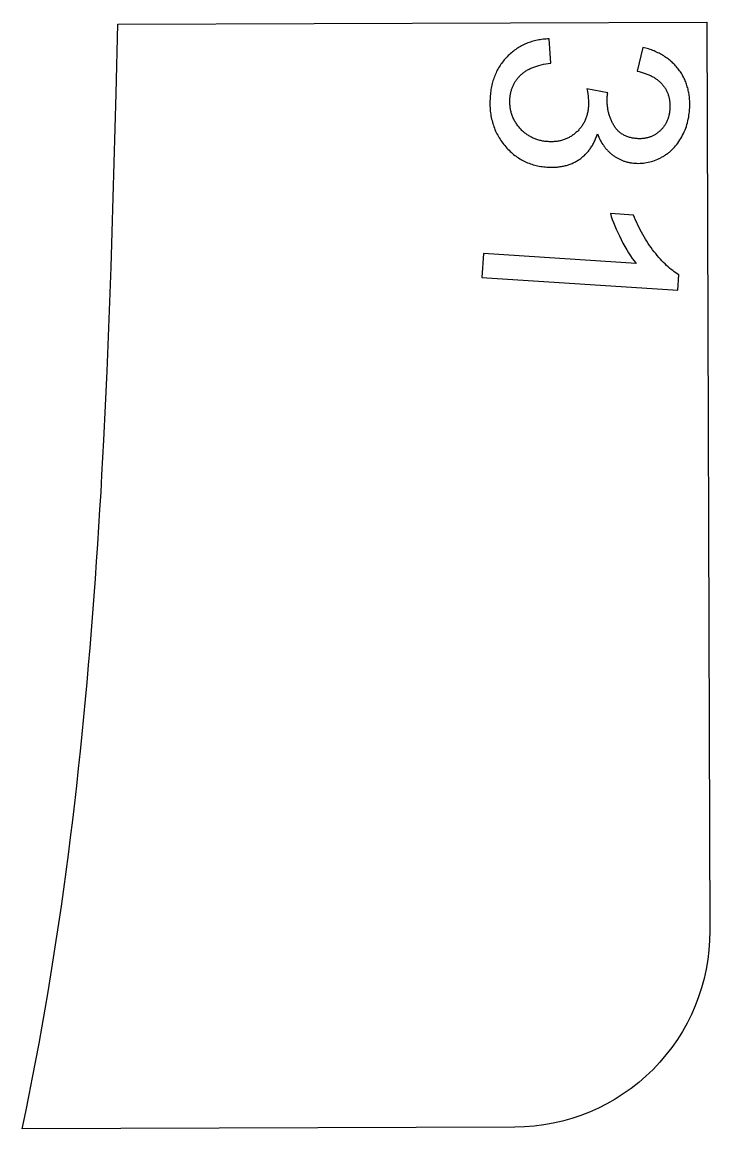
# Model space of a CAD drawing. Extents: x -16189 to 5251, y 3521 to 4024.
# Drawn here: x -4997.3 to -4821.6, y 3687.6 to 3970.2 of the extents above; entities that cross this region are included whole.
import ezdxf

# ---------------------------------------------------------------- set-up
doc = ezdxf.new("R2010")
doc.units = 0
doc.layers.add('LAYER_03', color=7, linetype='CONTINUOUS')

msp = doc.modelspace()

# ---------------------------------------------------------------- linework, layer by layer
at = {"layer": 'LAYER_03'}
msp.add_lwpolyline([(-4871.4, 3688.06), (-4997.25, 3687.64), (-4996.34, 3692), (-4995.45, 3696.36), (-4994.59, 3700.73), (-4993.75, 3705.1), (-4992.93, 3709.47), (-4992.14, 3713.84), (-4991.37, 3718.21), (-4990.63, 3722.59), (-4989.91, 3726.97), (-4989.21, 3731.35), (-4988.53, 3735.73), (-4987.87, 3740.11), (-4987.23, 3744.5), (-4986.62, 3748.88), (-4986.02, 3753.27), (-4985.44, 3757.66), (-4984.88, 3762.05), (-4984.34, 3766.45), (-4983.82, 3770.84), (-4983.32, 3775.24), (-4982.83, 3779.64), (-4982.37, 3784.04), (-4981.91, 3788.44), (-4981.48, 3792.84), (-4981.06, 3797.25), (-4980.65, 3801.65), (-4980.26, 3806.06), (-4979.89, 3810.47), (-4979.53, 3814.88), (-4979.18, 3819.29), (-4978.85, 3823.7), (-4978.53, 3828.11), (-4978.22, 3832.53), (-4977.92, 3836.94), (-4977.64, 3841.36), (-4977.37, 3845.77), (-4977.1, 3850.19), (-4976.85, 3854.61), (-4976.38, 3863.45), (-4975.95, 3872.3), (-4975.55, 3881.14), (-4975.18, 3889.99), (-4974.84, 3898.84), (-4974.53, 3907.7), (-4974.24, 3916.56), (-4973.97, 3925.41), (-4973.72, 3934.27), (-4973.48, 3943.13), (-4973.26, 3952), (-4972.82, 3969.72), (-4822.35, 3970.23), (-4821.57, 3738.23, -0.414214)], format="xyb", close=True, dxfattribs=at)
for points in [[(-4862.63, 3965.96), (-4863.02, 3965.94), (-4863.41, 3965.92), (-4863.79, 3965.89), (-4864.16, 3965.85), (-4864.54, 3965.8), (-4864.91, 3965.75), (-4865.27, 3965.68), (-4865.63, 3965.61), (-4865.99, 3965.54), (-4866.34, 3965.45), (-4866.69, 3965.36), (-4867.04, 3965.26), (-4867.38, 3965.15), (-4867.71, 3965.04), (-4868.05, 3964.91), (-4868.38, 3964.78), (-4868.7, 3964.65), (-4869.02, 3964.5), (-4869.34, 3964.35), (-4869.65, 3964.19), (-4869.96, 3964.02), (-4870.26, 3963.84), (-4870.57, 3963.66), (-4870.86, 3963.47), (-4871.15, 3963.27), (-4871.44, 3963.07), (-4871.73, 3962.85), (-4872.01, 3962.63), (-4872.28, 3962.4), (-4872.56, 3962.17), (-4872.82, 3961.92), (-4873.09, 3961.67), (-4873.35, 3961.41), (-4873.6, 3961.15), (-4873.84, 3960.88), (-4874.08, 3960.61), (-4874.31, 3960.33), (-4874.53, 3960.05), (-4874.74, 3959.77), (-4874.95, 3959.47), (-4875.15, 3959.18), (-4875.34, 3958.88), (-4875.53, 3958.57), (-4875.7, 3958.26), (-4875.87, 3957.94), (-4876.04, 3957.62), (-4876.19, 3957.3), (-4876.34, 3956.97), (-4876.48, 3956.63), (-4876.61, 3956.29), (-4876.74, 3955.95), (-4876.86, 3955.6), (-4876.97, 3955.24), (-4877.07, 3954.89), (-4877.17, 3954.52), (-4877.26, 3954.15), (-4877.34, 3953.78), (-4877.42, 3953.4), (-4877.48, 3953.02), (-4877.54, 3952.63), (-4877.59, 3952.23), (-4877.64, 3951.84), (-4877.68, 3951.43), (-4877.71, 3951.02), (-4877.73, 3950.57), (-4877.75, 3950.12), (-4877.76, 3949.68), (-4877.75, 3949.24), (-4877.74, 3948.8), (-4877.72, 3948.37), (-4877.69, 3947.95), (-4877.65, 3947.52), (-4877.6, 3947.11), (-4877.54, 3946.69), (-4877.48, 3946.28), (-4877.4, 3945.88), (-4877.32, 3945.48), (-4877.22, 3945.08), (-4877.12, 3944.69), (-4877.01, 3944.3), (-4876.88, 3943.92), (-4876.75, 3943.54), (-4876.61, 3943.16), (-4876.46, 3942.79), (-4876.3, 3942.43), (-4876.14, 3942.07), (-4875.96, 3941.71), (-4875.77, 3941.36), (-4875.58, 3941.01), (-4875.37, 3940.66), (-4875.16, 3940.32), (-4874.94, 3939.99), (-4874.7, 3939.66), (-4874.46, 3939.33), (-4874.21, 3939.01), (-4873.95, 3938.69), (-4873.68, 3938.38), (-4873.41, 3938.08), (-4873.14, 3937.78), (-4872.86, 3937.5), (-4872.57, 3937.22), (-4872.28, 3936.96), (-4871.99, 3936.7), (-4871.69, 3936.45), (-4871.39, 3936.21), (-4871.08, 3935.98), (-4870.77, 3935.76), (-4870.45, 3935.55), (-4870.13, 3935.35), (-4869.81, 3935.15), (-4869.48, 3934.97), (-4869.15, 3934.79), (-4868.81, 3934.62), (-4868.46, 3934.47), (-4868.12, 3934.32), (-4867.76, 3934.18), (-4867.41, 3934.05), (-4867.05, 3933.93), (-4866.68, 3933.81), (-4866.31, 3933.71), (-4865.94, 3933.62), (-4865.56, 3933.53), (-4865.17, 3933.45), (-4864.79, 3933.39), (-4864.39, 3933.33), (-4864, 3933.28), (-4863.6, 3933.24), (-4863.19, 3933.21), (-4862.59, 3933.18), (-4862.01, 3933.17), (-4861.72, 3933.17), (-4861.43, 3933.18), (-4861.15, 3933.19), (-4860.87, 3933.21), (-4860.59, 3933.23), (-4860.31, 3933.26), (-4860.04, 3933.29), (-4859.77, 3933.33), (-4859.51, 3933.37), (-4859.24, 3933.42), (-4858.98, 3933.47), (-4858.72, 3933.53), (-4858.47, 3933.59), (-4858.22, 3933.66), (-4857.97, 3933.73), (-4857.72, 3933.81), (-4857.48, 3933.9), (-4857.24, 3933.98), (-4857, 3934.08), (-4856.76, 3934.17), (-4856.53, 3934.28), (-4856.3, 3934.38), (-4856.08, 3934.5), (-4855.85, 3934.61), (-4855.63, 3934.74), (-4855.41, 3934.86), (-4855.2, 3935), (-4854.99, 3935.13), (-4854.78, 3935.28), (-4854.57, 3935.42), (-4854.37, 3935.57), (-4854.18, 3935.73), (-4853.98, 3935.88), (-4853.79, 3936.05), (-4853.61, 3936.21), (-4853.43, 3936.39), (-4853.25, 3936.56), (-4853.08, 3936.74), (-4852.91, 3936.92), (-4852.75, 3937.11), (-4852.59, 3937.3), (-4852.43, 3937.5), (-4852.28, 3937.7), (-4852.13, 3937.9), (-4851.99, 3938.11), (-4851.85, 3938.32), (-4851.71, 3938.54), (-4851.58, 3938.76), (-4851.45, 3938.98), (-4851.32, 3939.21), (-4851.2, 3939.45), (-4851.09, 3939.68), (-4850.98, 3939.92), (-4850.87, 3940.17), (-4850.76, 3940.42), (-4850.66, 3940.67), (-4850.57, 3940.93), (-4850.48, 3941.19), (-4850.39, 3941.46), (-4850.31, 3941.73), (-4850.13, 3941.3), (-4849.95, 3940.88), (-4849.76, 3940.47), (-4849.56, 3940.08), (-4849.35, 3939.69), (-4849.13, 3939.33), (-4848.9, 3938.97), (-4848.78, 3938.79), (-4848.66, 3938.62), (-4848.54, 3938.46), (-4848.42, 3938.29), (-4848.29, 3938.13), (-4848.16, 3937.97), (-4848.03, 3937.82), (-4847.89, 3937.67), (-4847.76, 3937.52), (-4847.62, 3937.37), (-4847.48, 3937.23), (-4847.33, 3937.09), (-4847.19, 3936.95), (-4847.04, 3936.82), (-4846.89, 3936.69), (-4846.74, 3936.56), (-4846.58, 3936.44), (-4846.42, 3936.32), (-4846.26, 3936.2), (-4846.1, 3936.09), (-4845.94, 3935.98), (-4845.78, 3935.87), (-4845.61, 3935.76), (-4845.45, 3935.66), (-4845.28, 3935.56), (-4845.11, 3935.47), (-4844.94, 3935.38), (-4844.77, 3935.29), (-4844.59, 3935.21), (-4844.42, 3935.13), (-4844.24, 3935.05), (-4844.07, 3934.97), (-4843.89, 3934.9), (-4843.71, 3934.84), (-4843.53, 3934.77), (-4843.35, 3934.71), (-4843.16, 3934.65), (-4842.98, 3934.6), (-4842.79, 3934.55), (-4842.6, 3934.5), (-4842.41, 3934.45), (-4842.22, 3934.41), (-4842.03, 3934.37), (-4841.84, 3934.34), (-4841.64, 3934.31), (-4841.45, 3934.28), (-4841.05, 3934.23), (-4840.65, 3934.2), (-4840.23, 3934.18), (-4839.8, 3934.17), (-4839.38, 3934.18), (-4838.97, 3934.21), (-4838.55, 3934.24), (-4838.14, 3934.29), (-4837.72, 3934.36), (-4837.31, 3934.44), (-4836.91, 3934.54), (-4836.5, 3934.64), (-4836.1, 3934.77), (-4835.69, 3934.91), (-4835.29, 3935.06), (-4834.9, 3935.23), (-4834.5, 3935.41), (-4834.1, 3935.6), (-4833.91, 3935.71), (-4833.72, 3935.81), (-4833.53, 3935.92), (-4833.34, 3936.03), (-4833.15, 3936.15), (-4832.97, 3936.27), (-4832.78, 3936.39), (-4832.61, 3936.52), (-4832.43, 3936.65), (-4832.25, 3936.78), (-4832.08, 3936.92), (-4831.91, 3937.06), (-4831.74, 3937.2), (-4831.58, 3937.35), (-4831.41, 3937.5), (-4831.25, 3937.65), (-4831.09, 3937.81), (-4830.94, 3937.96), (-4830.78, 3938.13), (-4830.63, 3938.29), (-4830.33, 3938.64), (-4830.05, 3938.99), (-4829.77, 3939.36), (-4829.5, 3939.74), (-4829.24, 3940.14), (-4828.98, 3940.55), (-4828.74, 3940.96), (-4828.52, 3941.39), (-4828.3, 3941.82), (-4828.1, 3942.25), (-4827.92, 3942.7), (-4827.74, 3943.14), (-4827.58, 3943.6), (-4827.44, 3944.06), (-4827.3, 3944.52), (-4827.18, 3944.99), (-4827.08, 3945.47), (-4826.98, 3945.96), (-4826.9, 3946.44), (-4826.84, 3946.94), (-4826.78, 3947.44), (-4826.74, 3947.95), (-4826.72, 3948.32), (-4826.71, 3948.68), (-4826.7, 3949.04), (-4826.7, 3949.4), (-4826.71, 3949.76), (-4826.72, 3950.11), (-4826.74, 3950.46), (-4826.77, 3950.8), (-4826.8, 3951.14), (-4826.85, 3951.48), (-4826.89, 3951.81), (-4826.95, 3952.15), (-4827.01, 3952.47), (-4827.08, 3952.8), (-4827.15, 3953.12), (-4827.24, 3953.44), (-4827.33, 3953.75), (-4827.42, 3954.06), (-4827.52, 3954.37), (-4827.63, 3954.67), (-4827.75, 3954.98), (-4827.87, 3955.27), (-4828, 3955.57), (-4828.14, 3955.86), (-4828.28, 3956.15), (-4828.44, 3956.43), (-4828.59, 3956.71), (-4828.76, 3956.99), (-4828.93, 3957.26), (-4829.11, 3957.53), (-4829.29, 3957.8), (-4829.48, 3958.07), (-4829.68, 3958.33), (-4829.89, 3958.58), (-4830.1, 3958.83), (-4830.31, 3959.07), (-4830.53, 3959.31), (-4830.76, 3959.55), (-4830.99, 3959.78), (-4831.23, 3960), (-4831.48, 3960.22), (-4831.73, 3960.43), (-4831.98, 3960.64), (-4832.24, 3960.84), (-4832.51, 3961.04), (-4832.78, 3961.23), (-4833.06, 3961.41), (-4833.35, 3961.6), (-4833.64, 3961.77), (-4833.94, 3961.94), (-4834.24, 3962.11), (-4834.55, 3962.27), (-4834.86, 3962.42), (-4835.18, 3962.57), (-4835.5, 3962.72), (-4835.84, 3962.86), (-4836.17, 3962.99), (-4836.52, 3963.12), (-4836.86, 3963.25), (-4837.22, 3963.37), (-4837.58, 3963.48), (-4837.94, 3963.59), (-4838.69, 3963.79), (-4840.18, 3957.74), (-4839.63, 3957.61), (-4839.1, 3957.47), (-4838.59, 3957.32), (-4838.1, 3957.15), (-4837.86, 3957.07), (-4837.63, 3956.98), (-4837.4, 3956.88), (-4837.18, 3956.79), (-4836.96, 3956.69), (-4836.74, 3956.59), (-4836.53, 3956.48), (-4836.32, 3956.38), (-4836.12, 3956.27), (-4835.92, 3956.15), (-4835.73, 3956.03), (-4835.54, 3955.91), (-4835.36, 3955.79), (-4835.18, 3955.67), (-4835.01, 3955.54), (-4834.84, 3955.4), (-4834.67, 3955.27), (-4834.51, 3955.13), (-4834.35, 3954.99), (-4834.2, 3954.85), (-4834.06, 3954.7), (-4833.91, 3954.55), (-4833.78, 3954.39), (-4833.64, 3954.24), (-4833.52, 3954.08), (-4833.39, 3953.92), (-4833.27, 3953.75), (-4833.16, 3953.59), (-4833.05, 3953.42), (-4832.94, 3953.25), (-4832.84, 3953.08), (-4832.74, 3952.91), (-4832.65, 3952.73), (-4832.56, 3952.56), (-4832.48, 3952.38), (-4832.4, 3952.2), (-4832.33, 3952.01), (-4832.26, 3951.83), (-4832.19, 3951.64), (-4832.13, 3951.45), (-4832.08, 3951.26), (-4832.03, 3951.06), (-4831.98, 3950.87), (-4831.94, 3950.67), (-4831.9, 3950.47), (-4831.87, 3950.27), (-4831.84, 3950.07), (-4831.82, 3949.86), (-4831.8, 3949.65), (-4831.78, 3949.44), (-4831.77, 3949.23), (-4831.76, 3949.02), (-4831.76, 3948.8), (-4831.77, 3948.58), (-4831.77, 3948.36), (-4831.79, 3948.14), (-4831.8, 3947.92), (-4831.82, 3947.69), (-4831.85, 3947.48), (-4831.88, 3947.26), (-4831.91, 3947.05), (-4831.95, 3946.84), (-4831.99, 3946.63), (-4832.04, 3946.43), (-4832.09, 3946.23), (-4832.14, 3946.03), (-4832.2, 3945.83), (-4832.26, 3945.64), (-4832.33, 3945.45), (-4832.4, 3945.27), (-4832.47, 3945.08), (-4832.55, 3944.9), (-4832.64, 3944.72), (-4832.72, 3944.55), (-4832.81, 3944.38), (-4832.91, 3944.21), (-4833.01, 3944.04), (-4833.11, 3943.88), (-4833.22, 3943.72), (-4833.33, 3943.56), (-4833.45, 3943.4), (-4833.57, 3943.25), (-4833.69, 3943.1), (-4833.82, 3942.96), (-4833.96, 3942.81), (-4834.09, 3942.67), (-4834.23, 3942.53), (-4834.38, 3942.4), (-4834.53, 3942.27), (-4834.68, 3942.14), (-4834.83, 3942.02), (-4834.99, 3941.9), (-4835.14, 3941.79), (-4835.3, 3941.68), (-4835.46, 3941.58), (-4835.62, 3941.48), (-4835.79, 3941.38), (-4835.95, 3941.3), (-4836.12, 3941.21), (-4836.29, 3941.13), (-4836.46, 3941.05), (-4836.64, 3940.98), (-4836.81, 3940.92), (-4836.99, 3940.85), (-4837.17, 3940.8), (-4837.35, 3940.74), (-4837.54, 3940.69), (-4837.72, 3940.65), (-4837.91, 3940.61), (-4838.1, 3940.58), (-4838.29, 3940.55), (-4838.49, 3940.52), (-4838.68, 3940.5), (-4838.88, 3940.48), (-4839.08, 3940.47), (-4839.28, 3940.47), (-4839.48, 3940.46), (-4839.69, 3940.47), (-4839.9, 3940.47), (-4840.11, 3940.48), (-4840.37, 3940.5), (-4840.63, 3940.53), (-4840.88, 3940.56), (-4841.13, 3940.6), (-4841.38, 3940.64), (-4841.62, 3940.69), (-4841.85, 3940.75), (-4842.08, 3940.81), (-4842.31, 3940.88), (-4842.53, 3940.95), (-4842.74, 3941.03), (-4842.95, 3941.11), (-4843.16, 3941.2), (-4843.36, 3941.3), (-4843.56, 3941.4), (-4843.75, 3941.51), (-4843.94, 3941.62), (-4844.12, 3941.74), (-4844.3, 3941.86), (-4844.48, 3942), (-4844.65, 3942.13), (-4844.81, 3942.28), (-4844.97, 3942.42), (-4845.12, 3942.58), (-4845.28, 3942.74), (-4845.42, 3942.9), (-4845.56, 3943.08), (-4845.7, 3943.25), (-4845.83, 3943.44), (-4845.96, 3943.63), (-4846.08, 3943.82), (-4846.19, 3944.02), (-4846.31, 3944.23), (-4846.42, 3944.43), (-4846.52, 3944.64), (-4846.62, 3944.85), (-4846.72, 3945.06), (-4846.81, 3945.27), (-4846.9, 3945.48), (-4846.98, 3945.69), (-4847.06, 3945.91), (-4847.14, 3946.12), (-4847.21, 3946.34), (-4847.28, 3946.56), (-4847.34, 3946.78), (-4847.4, 3947), (-4847.46, 3947.22), (-4847.51, 3947.45), (-4847.56, 3947.67), (-4847.6, 3947.9), (-4847.64, 3948.12), (-4847.67, 3948.35), (-4847.7, 3948.58), (-4847.73, 3948.81), (-4847.75, 3949.05), (-4847.77, 3949.28), (-4847.79, 3949.52), (-4847.8, 3949.75), (-4847.81, 3950.23), (-4847.8, 3950.71), (-4847.78, 3951.2), (-4847.77, 3951.29), (-4847.76, 3951.4), (-4847.73, 3951.63), (-4847.69, 3951.89), (-4847.64, 3952.18), (-4852.97, 3953.21), (-4852.86, 3952.56), (-4852.76, 3951.95), (-4852.68, 3951.36), (-4852.62, 3950.8), (-4852.58, 3950.27), (-4852.57, 3950.01), (-4852.56, 3949.77), (-4852.55, 3949.53), (-4852.56, 3949.29), (-4852.56, 3949.06), (-4852.58, 3948.84), (-4852.6, 3948.58), (-4852.62, 3948.32), (-4852.65, 3948.06), (-4852.69, 3947.81), (-4852.73, 3947.56), (-4852.77, 3947.31), (-4852.82, 3947.06), (-4852.88, 3946.82), (-4852.94, 3946.58), (-4853.01, 3946.35), (-4853.08, 3946.12), (-4853.15, 3945.89), (-4853.24, 3945.67), (-4853.32, 3945.44), (-4853.41, 3945.23), (-4853.51, 3945.01), (-4853.61, 3944.8), (-4853.72, 3944.59), (-4853.83, 3944.39), (-4853.95, 3944.18), (-4854.08, 3943.98), (-4854.2, 3943.79), (-4854.34, 3943.6), (-4854.48, 3943.41), (-4854.62, 3943.22), (-4854.77, 3943.04), (-4854.92, 3942.86), (-4855.08, 3942.69), (-4855.25, 3942.51), (-4855.41, 3942.34), (-4855.59, 3942.18), (-4855.77, 3942.02), (-4855.95, 3941.86), (-4856.14, 3941.7), (-4856.33, 3941.56), (-4856.52, 3941.42), (-4856.71, 3941.28), (-4856.91, 3941.15), (-4857.11, 3941.02), (-4857.31, 3940.9), (-4857.51, 3940.79), (-4857.72, 3940.68), (-4857.93, 3940.58), (-4858.14, 3940.48), (-4858.35, 3940.39), (-4858.57, 3940.31), (-4858.79, 3940.23), (-4859.01, 3940.15), (-4859.24, 3940.08), (-4859.46, 3940.02), (-4859.69, 3939.96), (-4859.92, 3939.91), (-4860.16, 3939.86), (-4860.39, 3939.82), (-4860.63, 3939.78), (-4860.88, 3939.75), (-4861.12, 3939.73), (-4861.37, 3939.71), (-4861.62, 3939.7), (-4861.87, 3939.69), (-4862.12, 3939.69), (-4862.38, 3939.69), (-4862.64, 3939.7), (-4862.9, 3939.71), (-4863.18, 3939.73), (-4863.45, 3939.76), (-4863.72, 3939.79), (-4863.98, 3939.83), (-4864.25, 3939.87), (-4864.5, 3939.92), (-4864.76, 3939.98), (-4865.01, 3940.04), (-4865.26, 3940.1), (-4865.51, 3940.17), (-4865.75, 3940.25), (-4865.99, 3940.33), (-4866.23, 3940.42), (-4866.46, 3940.52), (-4866.69, 3940.62), (-4866.92, 3940.72), (-4867.14, 3940.83), (-4867.36, 3940.95), (-4867.58, 3941.07), (-4867.8, 3941.2), (-4868.01, 3941.33), (-4868.22, 3941.47), (-4868.42, 3941.62), (-4868.62, 3941.77), (-4868.82, 3941.92), (-4869.02, 3942.08), (-4869.21, 3942.25), (-4869.4, 3942.42), (-4869.59, 3942.6), (-4869.77, 3942.79), (-4869.95, 3942.98), (-4870.12, 3943.17), (-4870.3, 3943.37), (-4870.46, 3943.57), (-4870.62, 3943.78), (-4870.78, 3943.98), (-4870.92, 3944.19), (-4871.07, 3944.4), (-4871.2, 3944.61), (-4871.33, 3944.83), (-4871.46, 3945.05), (-4871.57, 3945.26), (-4871.68, 3945.49), (-4871.79, 3945.71), (-4871.89, 3945.94), (-4871.98, 3946.17), (-4872.07, 3946.4), (-4872.15, 3946.63), (-4872.23, 3946.86), (-4872.3, 3947.1), (-4872.36, 3947.34), (-4872.42, 3947.58), (-4872.47, 3947.83), (-4872.52, 3948.07), (-4872.56, 3948.32), (-4872.59, 3948.57), (-4872.62, 3948.83), (-4872.64, 3949.08), (-4872.66, 3949.34), (-4872.66, 3949.6), (-4872.67, 3949.86), (-4872.67, 3950.13), (-4872.66, 3950.39), (-4872.64, 3950.66), (-4872.63, 3950.89), (-4872.6, 3951.11), (-4872.58, 3951.33), (-4872.55, 3951.55), (-4872.51, 3951.77), (-4872.48, 3951.98), (-4872.43, 3952.19), (-4872.39, 3952.4), (-4872.33, 3952.61), (-4872.28, 3952.81), (-4872.22, 3953.01), (-4872.15, 3953.21), (-4872.08, 3953.41), (-4872.01, 3953.61), (-4871.93, 3953.8), (-4871.85, 3953.99), (-4871.76, 3954.17), (-4871.67, 3954.36), (-4871.58, 3954.54), (-4871.48, 3954.72), (-4871.37, 3954.9), (-4871.27, 3955.07), (-4871.15, 3955.24), (-4871.04, 3955.41), (-4870.92, 3955.58), (-4870.79, 3955.75), (-4870.66, 3955.91), (-4870.53, 3956.07), (-4870.39, 3956.23), (-4870.24, 3956.38), (-4870.1, 3956.53), (-4869.95, 3956.68), (-4869.79, 3956.83), (-4869.63, 3956.98), (-4869.46, 3957.12), (-4869.29, 3957.25), (-4869.11, 3957.39), (-4868.92, 3957.52), (-4868.73, 3957.65), (-4868.54, 3957.77), (-4868.34, 3957.89), (-4868.13, 3958.01), (-4867.92, 3958.13), (-4867.7, 3958.24), (-4867.48, 3958.35), (-4867.25, 3958.45), (-4867.02, 3958.55), (-4866.78, 3958.65), (-4866.54, 3958.75), (-4866.29, 3958.84), (-4866.03, 3958.93), (-4865.77, 3959.01), (-4865.23, 3959.17), (-4864.67, 3959.32), (-4864.09, 3959.46), (-4863.49, 3959.58), (-4862.86, 3959.69), (-4862.21, 3959.79)], [(-4840.4, 3908.64), (-4879.41, 3911.17), (-4879.81, 3905.05), (-4829.75, 3901.8), (-4829.49, 3905.74), (-4829.88, 3905.98), (-4830.27, 3906.23), (-4830.66, 3906.5), (-4831.06, 3906.79), (-4831.45, 3907.09), (-4831.84, 3907.41), (-4832.24, 3907.76), (-4832.63, 3908.11), (-4833.03, 3908.49), (-4833.42, 3908.88), (-4833.82, 3909.29), (-4834.21, 3909.72), (-4834.61, 3910.17), (-4835.01, 3910.63), (-4835.4, 3911.12), (-4835.8, 3911.62), (-4836.2, 3912.13), (-4836.58, 3912.65), (-4836.96, 3913.18), (-4837.33, 3913.73), (-4837.68, 3914.28), (-4838.04, 3914.84), (-4838.38, 3915.41), (-4838.71, 3915.99), (-4839.04, 3916.58), (-4839.35, 3917.18), (-4839.66, 3917.79), (-4839.96, 3918.41), (-4840.25, 3919.03), (-4840.53, 3919.67), (-4840.8, 3920.32), (-4841.07, 3920.98), (-4846.99, 3921.36), (-4846.75, 3920.62), (-4846.49, 3919.85), (-4846.19, 3919.05), (-4845.87, 3918.23), (-4845.51, 3917.39), (-4845.12, 3916.52), (-4844.69, 3915.63), (-4844.24, 3914.71), (-4843.77, 3913.8), (-4843.3, 3912.93), (-4842.82, 3912.11), (-4842.34, 3911.33), (-4841.86, 3910.59), (-4841.38, 3909.9), (-4840.89, 3909.24), (-4840.65, 3908.94)]]:
    msp.add_lwpolyline(points, close=True, dxfattribs=at)

doc.saveas('drawing.dxf')
